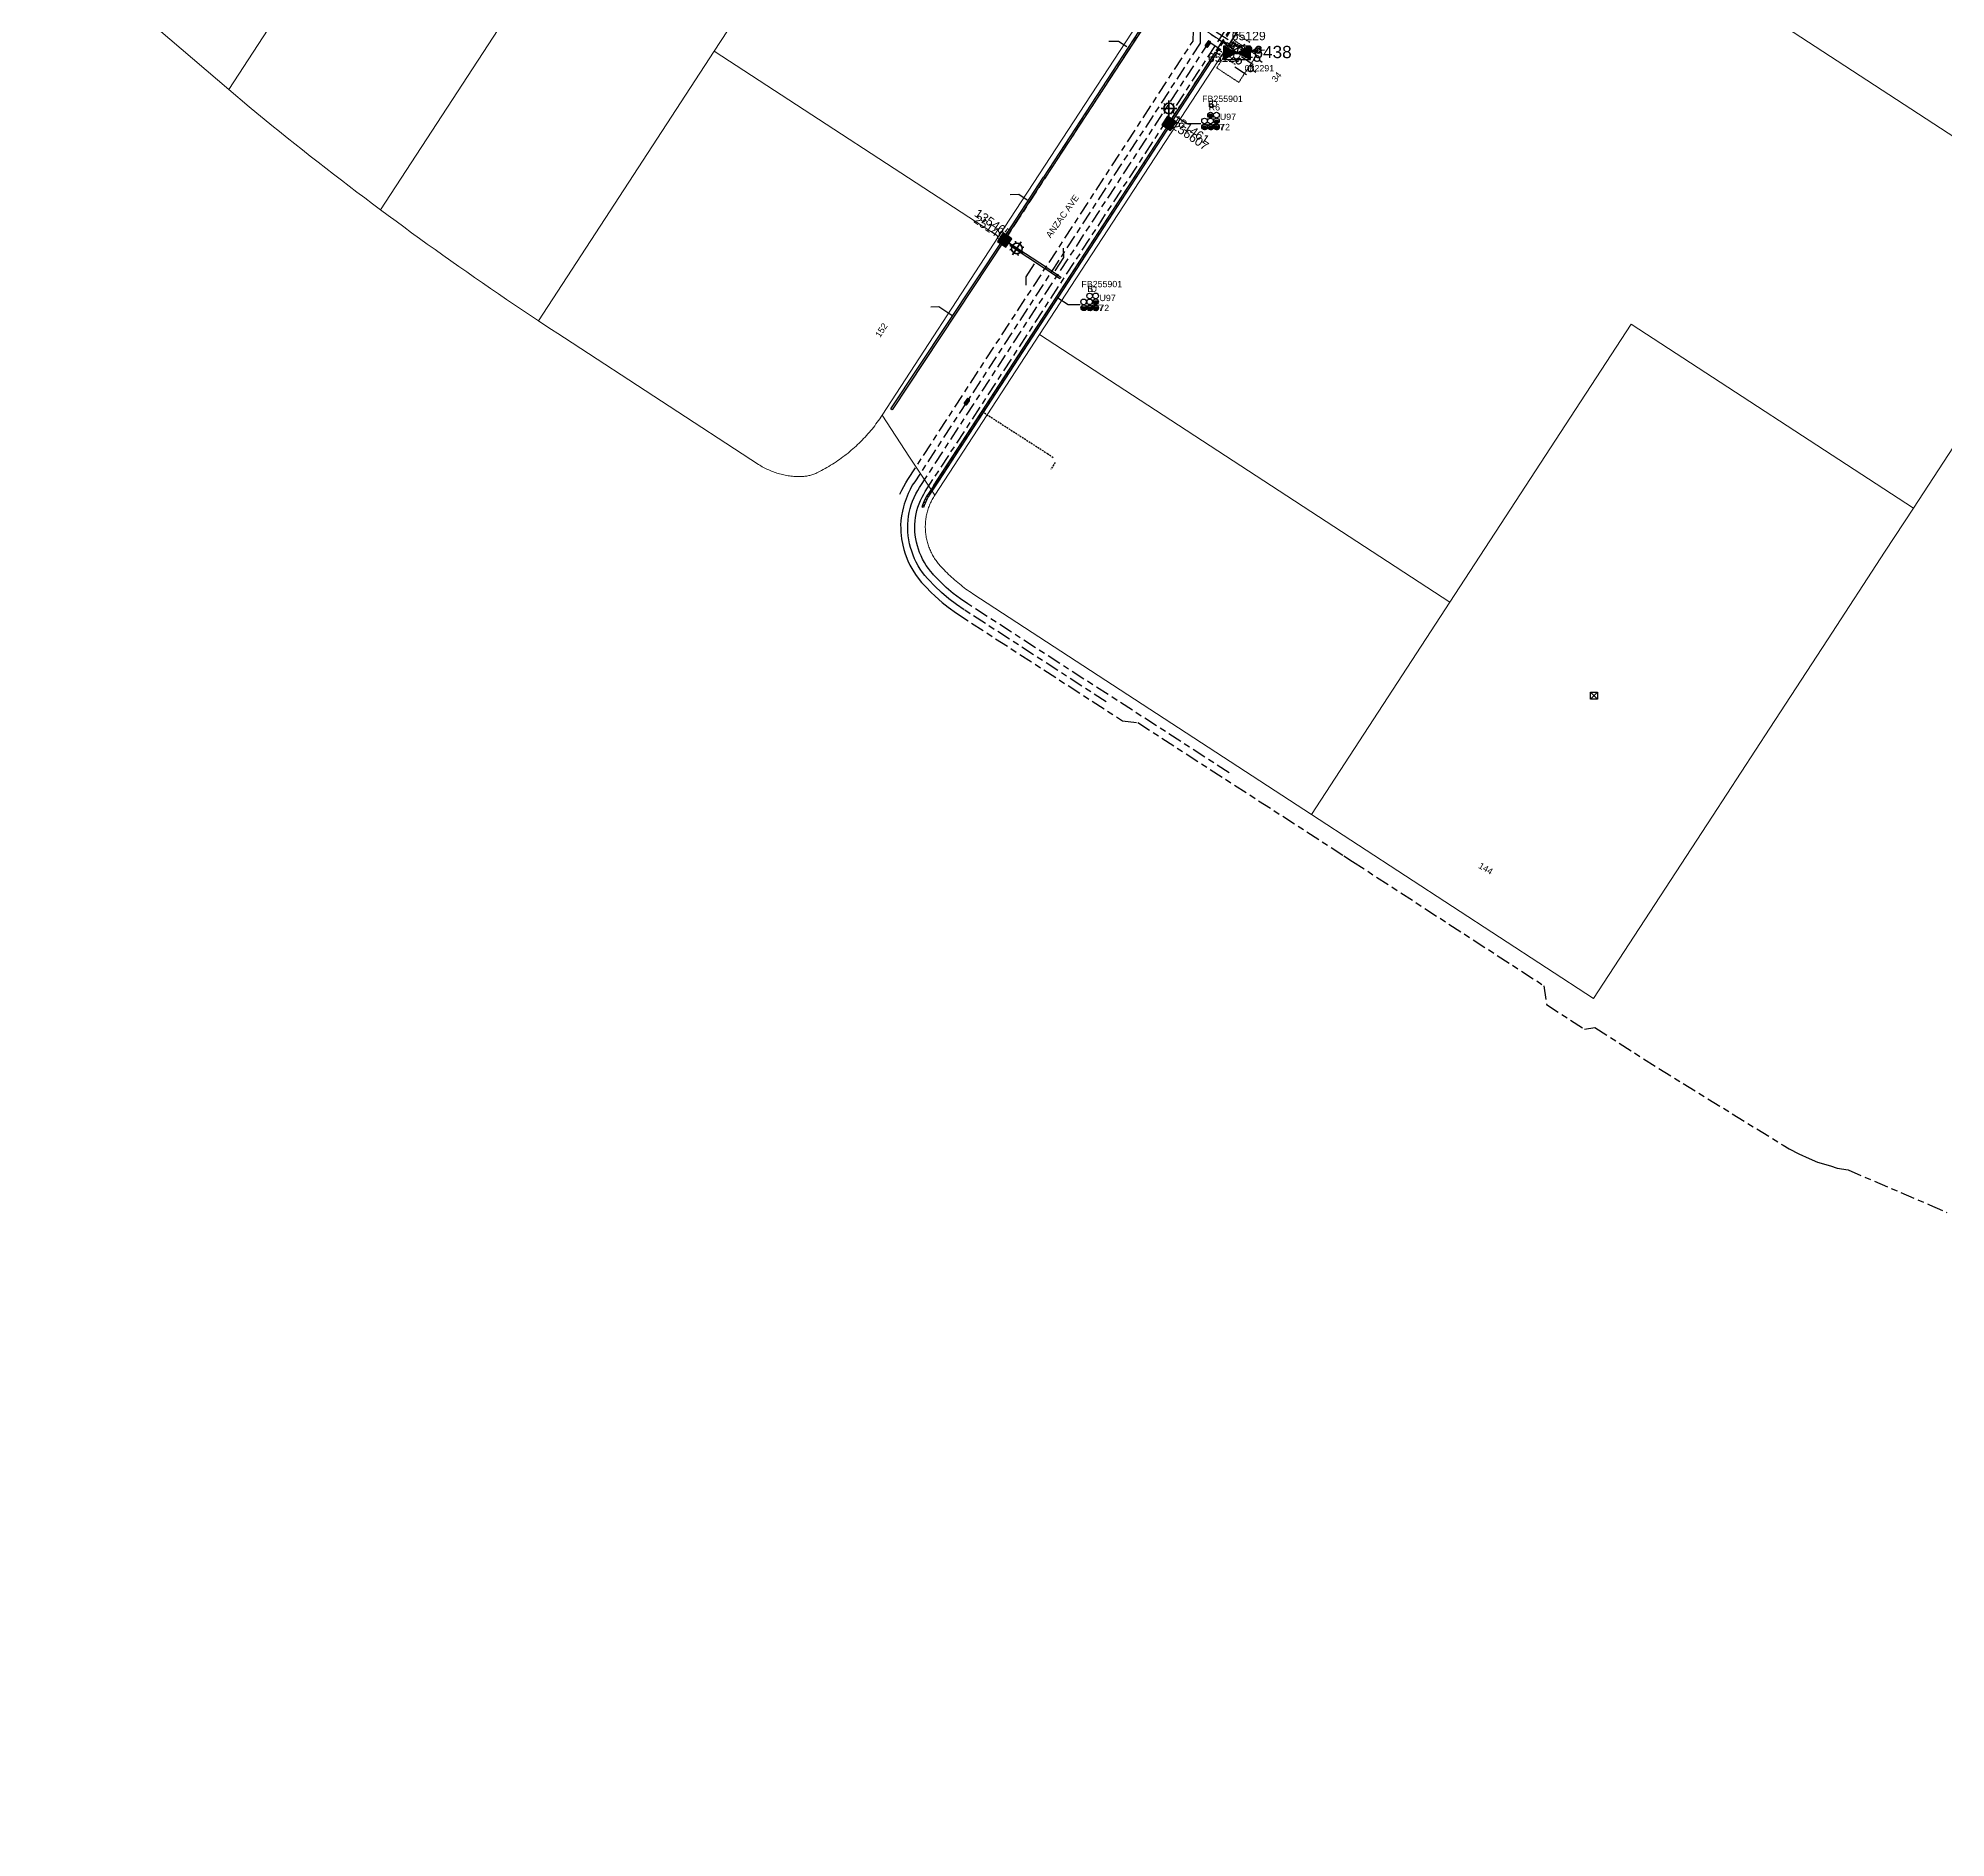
# Model space of a CAD drawing. Header units: metres. Extents: x 0 to 294317, y 0 to 6233398.
# Drawn here: x 292695 to 293239, y 6230867 to 6231379 of the extents above; entities that cross this region are included whole.
import ezdxf
from ezdxf import colors
from ezdxf.entities.mleader import LeaderData, LeaderLine
from ezdxf.enums import TextEntityAlignment as Align
from ezdxf.math import Vec2, Vec3

# ---------------------------------------------------------------- set-up
doc = ezdxf.new("R2010")
doc.units = ezdxf.units.M
for name, pattern in [('Cable Exist UG', [8.2, 4, -1.2, 1.8, -1.2]), ('DASHED', [0.75, 0.5, -0.25]), ('HIDDEN', [0.375, 0.25, -0.125]), ('HIDDEN2', [0.1875, 0.125, -0.0625])]:
    doc.linetypes.add(name, pattern=pattern)
doc.layers.get('0').update_dxf_attribs({"color": 6})
for name, color, linetype in [('_User Miscellaneous1', 7, 'Continuous'), ('_User Miscellaneous2', 7, 'Continuous'), ('Duct_SP_EXT', 7, 'Continuous'), ('Equip_HV_EXT', 7, 'Continuous'), ('Equip_LV_EXT', 7, 'Continuous'), ('Equip_SP_SL_EXT', 7, 'Continuous'), ('Mains_HV_EXT', 7, 'Continuous'), ('Mains_LV_SL_EXT', 7, 'Continuous'), ('Services_SP_EXT', 7, 'Continuous'), ('Sub_SP_EXT', 7, 'Continuous'), ('SupportsOH_SP_TR_HV_LV_SL_NEW', 2, 'Continuous'), ('SupportsUG_SP_LV_SL_EXT', 7, 'Continuous'), ('Trench_SP_EXT', 7, 'Continuous')]:
    doc.layers.add(name, color=color, linetype=linetype)
for name, color, linetype, lineweight in [('Cadastre Buildings_SP_EXT', 9, 'Continuous', 5), ('Cadastre Land Parcels_SP_EXT', 9, 'Continuous', 5), ('Cadastre Other Property_SP_EXT', 9, 'HIDDEN', 5), ('Cadastre Roads_SP_EXT', 9, 'Continuous', 5)]:
    doc.layers.add(name, color=color, linetype=linetype, lineweight=lineweight)
doc.layers.add('UNKNOWN_FEATURES', color=1, linetype='DASHED', plot=False)
doc.styles.add('COLUMN_LABEL', font='arial.ttf')
doc.styles.add('iecARIAL', font='arial.ttf', dxfattribs={"height": 2})
doc.styles.add('POLE_LABEL', font='arial.ttf')
doc.styles.get("Standard").update_dxf_attribs({"font": 'arial.ttf'})
doc.styles.add('SWITCH_LABEL', font='arial.ttf', dxfattribs={"height": 2.5})

# ---------------------------------------------------------------- blocks, each defined once
blk = doc.blocks.new('SUB_PADMOUNT_EXT')
for points in [[(0, 0), (-3.84, 1.92), (-3.84, -1.92)], [(0, 0), (3.84, 1.92), (3.84, -1.92)]]:
    blk.add_hatch(color=256).paths.add_polyline_path(points)
for p, q in [((3.84, 1.92), (-3.84, -1.92)), ((-3.84, 1.92), (3.84, -1.92))]:
    blk.add_line(p, q)
blk.add_lwpolyline([(-3.84, -1.92), (3.84, -1.92), (3.84, 1.92), (-3.84, 1.92)], close=True)
for tag, height, flags, p in [('STREET_CODE', 0.2, 9, (1.5, 0)), ('ASSET_NUM', 3.5, 8, (2, 2)), ('CONSTRUCTED_VOLTAGE', 0.2, 9, (1.5, -0.2)), ('OPERATING_VOLTAGE', 0.2, 9, (1.5, -0.6)), ('ORIENTATION', 0.2, 9, (1.5, -0.8)), ('OWNED_BY', 0.2, 9, (1.5, -1)), ('OPERATED_BY', 0.2, 9, (1.5, -1.2)), ('SECONDARY_VOLTAGE', 0.2, 9, (1.5, -1.6)), ('STATE', 0.2, 9, (1.5, -1.8)), ('SUBSTATION_TYPE', 0.2, 9, (1.5, -2.2)), ('STREETNAME', 0.2, 9, (1.5, -3)), ('SUBURB', 0.2, 9, (1.5, -3.2)), ('Z', 0.2, 1, (1.5, -3.6)), ('NO_PHASES', 0.2, 9, (1.5, -0.4)), ('MAINTAINED_BY', 0.2, 9, (1.5, -1.4)), ('PARENT', 0.2, 9, (1.5, -2)), ('USAGE', 0.2, 9, (1.5, -2.4)), ('LEGEND', 0.2, 9, (1.5, -2.6)), ('LOCATION', 0.2, 9, (1.5, -2.8)), ('NOTES', 0.2, 9, (1.5, -3.4))]:
    blk.add_attdef(tag, text='', height=height, dxfattribs=dict(flags=flags)).set_placement(p, align=Align.MIDDLE_LEFT)
blk = doc.blocks.new('COLUMN_EXT')
blk.add_hatch(color=256).paths.add_polyline_path([(-1.49, 1.48), (-1.49, -1.49), (1.48, -1.49), (1.48, 1.48)])
blk.add_lwpolyline([(-1.49, -1.49), (1.48, -1.49), (1.48, 1.48), (-1.49, 1.48)], close=True)
for tag, height, style, flags, p in [('STRUCTURE_PLANT_NUMBER', 0.2, 'POLE_LABEL', 9, (1.81, 0.03)), ('ASSET_NUM', 2.5, 'COLUMN_LABEL', 8, (2, 2)), ('STREET_CODE', 0.2, 'COLUMN_LABEL', 9, (1.81, -0.2))]:
    blk.add_attdef(tag, text='', height=height, dxfattribs=dict(style=style, flags=flags)).set_placement(p, align=Align.MIDDLE_LEFT)
at = {"flags": 1}
blk.add_attdef('Z', (1.81, -2.35), '', height=0.2, dxfattribs=at)
at = {"flags": 9}
for tag, p in [('COLUMN_TYPE', (1.81, -0.4)), ('OWNED_BY', (1.81, -0.6)), ('STATE', (1.81, -0.8)), ('USAGE', (1.81, -1)), ('STREETNAME', (1.81, -1.6)), ('SUBURB', (1.81, -1.8)), ('LEGEND', (1.81, -1.2)), ('LOCATION', (1.81, -1.4)), ('NOTES', (1.81, -2))]:
    blk.add_attdef(tag, text='', height=0.2, dxfattribs=at).set_placement(p, align=Align.MIDDLE_LEFT)
blk = doc.blocks.new('DUCT_EXT')
blk.add_circle((0, 0.8), 0.8)
at = {"flags": 1}
blk.add_attdef('Z', (0, 0), '', height=0.2, dxfattribs=at)
at = {"flags": 9}
for tag, p in [('DUCT_CODE', (0, 0)), ('XSECT_TYPE', (0, -0.2)), ('STATE', (0, -0.6)), ('FB_REFERENCE', (0, -0.4)), ('NOTES', (0, -0.8))]:
    blk.add_attdef(tag, text='', height=0.2, dxfattribs=at).set_placement(p, align=Align.MIDDLE_LEFT)
blk = doc.blocks.new('SL_LANTERN_EXT')
at = {"lineweight": 40}
for p, q in [((-1.46, 5.68), (-1.06, 5.28)), ((0, 1.97), (0, 6.47)), ((1.46, 5.68), (1.06, 5.28)), ((-2.25, 4.22), (2.25, 4.22)), ((-1.46, 2.76), (-1.06, 3.16)), ((0, 0), (0, 2.72)), ((1.46, 2.76), (1.06, 3.16))]:
    blk.add_line(p, q, dxfattribs=at)
blk.add_circle((0, 4.22), 1.5, dxfattribs=at)
at = {"style": 'iecARIAL', "flags": 8}
blk.add_attdef('ASSET_NUM', (1.5, 1.5), '', height=2.5, dxfattribs=at)
for tag, p, height, flags in [('OPERATING_VOLTAGE', (0.98, -1.65), 0.2, 9), ('ORIENTATION', (0.98, -1.85), 0.2, 9), ('OWNED_BY', (0.98, -2.05), 0.2, 9), ('STATE', (0.98, -2.25), 0.2, 9), ('CONSTRUCTED_VOLTAGE', (0.98, -0.65), 0.2, 9), ('CONTROL_TYPE', (0.98, -0.85), 0.2, 9), ('LANTERN_PURPOSE', (0.98, -1.05), 0.2, 9), ('LANTERN_TYPE', (0.98, -1.25), 0.2, 9), ('NO_PHASES', (0.98, -1.45), 0.2, 9), ('USAGE', (0.98, -2.45), 0.2, 9), ('CEXIST', (0.98, -2.65), 0.2, 9), ('CNEW', (0.98, -2.85), 0.2, 9), ('CNUMBER', (0.98, -3.05), 0.2, 9), ('CREMOVE', (0.98, -3.25), 0.2, 9), ('CREPLACE', (0.98, -3.45), 0.2, 9), ('LKINGHEIGHT', (0.98, -3.65), 0.2, 9), ('LBRACKET', (0.98, -3.85), 0.2, 9), ('LBRACKETVOCAB', (0.98, -4.05), 0.2, 9), ('LCATEGORY', (0.98, -4.25), 0.2, 9), ('LCHARGE1', (0.98, -4.45), 0.2, 9), ('LCHARGE1PERCENT', (0.98, -4.65), 0.2, 9), ('LCHARGE2', (0.98, -4.85), 0.2, 9), ('LCHARGE2PERCENT', (0.98, -5.05), 0.2, 9), ('LCHARGE3', (0.98, -5.25), 0.2, 9), ('LCHARGE3PERCENT', (0.98, -5.45), 0.2, 9), ('LNUMBER', (2.18, -3.25), 2.5, 8), ('STREETNAME', (0.98, -9.25), 0.2, 9), ('SUBURB', (0.98, -9.45), 0.2, 1), ('LEXIST', (0.98, -5.65), 0.2, 9), ('LLAMP', (0.98, -5.85), 0.2, 9), ('LLAMPVOCAB', (0.98, -6.05), 0.2, 9), ('LMAST', (0.98, -6.25), 0.2, 9), ('LMASTVOCAB', (0.98, -6.45), 0.2, 9), ('LNEW', (0.98, -6.65), 0.2, 9), ('LANTNUMBER', (0.98, -6.85), 0.2, 9), ('LOUTREACH', (0.98, -7.25), 0.2, 9), ('LOUTREACHVOCAB', (0.98, -7.45), 0.2, 9), ('LRATECODE', (0.98, -7.65), 0.2, 9), ('LREMOVE', (0.98, -7.85), 0.2, 9), ('LREPLACE', (0.98, -8.05), 0.2, 9), ('LTYPE', (0.98, -8.25), 0.2, 9), ('LTYPEVOCAB', (0.98, -8.45), 0.2, 9), ('LEGEND', (0.98, -8.65), 0.2, 9), ('LOCATION', (0.98, -8.85), 0.2, 9), ('NOTES', (0.98, -9.05), 0.2, 9)]:
    blk.add_attdef(tag, p, '', height=height, dxfattribs=dict(flags=flags))
blk = doc.blocks.new('CCP_EXT')
blk.add_wipeout([(0, 0.57), (0.57, 0), (0, -0.57), (-0.57, 0)])
blk.add_lwpolyline([(-0.57, 0), (0, 0.57), (0.57, 0), (0, -0.57), (-0.57, 0)])
at = {"flags": 1}
blk.add_attdef('Z', (0, 0), '', height=0.2, dxfattribs=at)
at = {"flags": 9}
for tag, p in [('CCP_TYPE', (0, 0)), ('CONSTRUCTED_VOLTAGE', (0, -0.2)), ('OPERATING_VOLTAGE', (0, -0.6)), ('ORIENTATION', (0, -0.8)), ('OWNED_BY', (0, -1)), ('STATE', (0, -1.8)), ('NO_PHASES', (0, -0.4)), ('USAGE', (0, -1.2)), ('LEGEND', (0, -1.4)), ('LIFE_SUPPORT', (0, -1.6)), ('NOTES', (0, -2))]:
    blk.add_attdef(tag, text='', height=0.2, dxfattribs=at).set_placement(p, align=Align.MIDDLE_LEFT)
blk = doc.blocks.new('HV_STJ_EXT')
h = blk.add_hatch(color=256)
edge = h.paths.add_edge_path()
edge.add_ellipse((-0.59, 0.13), major_axis=(0.226, 0.226), ratio=1, start_angle=45, end_angle=135)
edge.add_line((-0.91, 0.13), (-0.91, -0.13))
edge.add_ellipse((-0.59, -0.13), major_axis=(0.226, 0.226), ratio=1, start_angle=135, end_angle=225)
edge.add_line((-0.59, -0.45), (0.59, -0.45))
edge.add_ellipse((0.59, -0.13), major_axis=(-0.226, 0.226), ratio=1, start_angle=135, end_angle=225)
edge.add_line((0.91, -0.13), (0.91, 0.13))
edge.add_ellipse((0.59, 0.13), major_axis=(-0.226, 0.226), ratio=1, start_angle=225, end_angle=315)
edge.add_line((0.59, 0.45), (-0.59, 0.45))
blk.add_lwpolyline([(-0.91, 0.13), (-0.91, -0.13, 0.414214), (-0.59, -0.45), (0.59, -0.45, 0.414214), (0.91, -0.13), (0.91, 0.13, 0.414214), (0.59, 0.45), (-0.59, 0.45, 0.414214)], format="xyb", close=True)
for tag, flags, p in [('ORIENTATION', 9, (1.5, 0)), ('Z', 1, (1.5, -0.8)), ('USAGE', 9, (1.5, -0.2)), ('LEGEND', 9, (1.5, -0.4)), ('NOTES', 9, (1.5, -0.6))]:
    blk.add_attdef(tag, text='', height=0.2, dxfattribs=dict(flags=flags)).set_placement(p, align=Align.MIDDLE_LEFT)
blk = doc.blocks.new('LV_UG_DFUSE_CLOSED_EXT')
for points in [[(1, 0), (0, 0)], [(5.04, 0.73), (2.16, -0.72)], [(5.05, -0.71), (2.16, 0.72)], [(6.2, 0.01), (7.2, 0.01)]]:
    blk.add_lwpolyline(points)
for centre in [(1.8, 0), (5.4, 0.01)]:
    blk.add_circle(centre, 0.8)
at = {"flags": 9}
for tag, p in [('ACTUAL_STATUS', (0, 0)), ('CONSTRUCTED_VOLTAGE', (0, -0.2)), ('OPERATING_VOLTAGE', (0, -0.6)), ('ORIENTATION', (0, -0.8)), ('STATE', (0, -1)), ('SWITCH_TYPE', (0, -1.2)), ('NO_PHASES', (0, -0.4)), ('USAGE', (0, -1.4)), ('NOTES', (0, -1.6))]:
    blk.add_attdef(tag, text='', height=0.2, dxfattribs=at).set_placement(p, align=Align.MIDDLE_LEFT)
at = {"flags": 1}
blk.add_attdef('Z', (0, 0), '', height=0.2, dxfattribs=at)
blk = doc.blocks.new('SWG_HOLEC_SU_EXT')
blk.add_line((1.8, -2), (5.8, -2))
for points in [[(1, 0), (0, 0)], [(6.6, 0), (7.6, 0)]]:
    blk.add_lwpolyline(points)
for points in [[(1.8, -0.8, 1), (1.8, 0.8, 1)], [(5.8, -0.8, 1), (5.8, 0.8, 1)]]:
    blk.add_lwpolyline(points, format="xyb", close=True)
at = {"style": 'SWITCH_LABEL', "flags": 8}
blk.add_attdef('ASSET_NUM', text='', height=2.5, rotation=179.9544, dxfattribs=at).set_placement((-2.4, 0), align=Align.MIDDLE_LEFT)
at = {"flags": 1}
blk.add_attdef('Z', (0, 0), '', height=0.2, dxfattribs=at)
at = {"flags": 9}
for tag, p in [('ACTUAL_STATUS', (0, -0.4)), ('CONSTRUCTED_VOLTAGE', (0, -0.6)), ('OPERATING_VOLTAGE', (0, -1)), ('ORIENTATION', (0, -1.2)), ('OWNED_BY', (0, -1.4)), ('STATE', (0, -1.8)), ('SWITCH_TYPE', (0, -2)), ('STREETNAME', (0, -2.6)), ('SUBURB', (0, -2.8)), ('NO_PHASES', (0, -0.8)), ('PARENT', (0, -1.6)), ('USAGE', (0, -2.2)), ('LOCATION', (0, -2.4)), ('NOTES', (0, -3))]:
    blk.add_attdef(tag, text='', height=0.2, dxfattribs=at).set_placement(p, align=Align.MIDDLE_LEFT)
at = {"style": 'SWITCH_LABEL', "flags": 9}
blk.add_attdef('STREET_CODE', text='', height=0.2, dxfattribs=at).set_placement((0, -0.2), align=Align.MIDDLE_LEFT)
blk = doc.blocks.new('CABLE_LARGE_EXT')
h = blk.add_hatch(color=256)
edge = h.paths.add_edge_path()
edge.add_arc((0, 0.55), 0.55, 0, 360)
blk.add_circle((0, 0.55), 0.55)
at = {"flags": 1}
blk.add_attdef('Z', (0, 0), '', height=0.2, dxfattribs=at)
at = {"flags": 9}
for tag, p in [('COND_CODE', (0, 0)), ('STATE', (0, -0.4)), ('XSECT_SIZE', (0, -0.6)), ('FB_REFERENCE', (0, -0.2)), ('NOTES', (0, -0.8))]:
    blk.add_attdef(tag, text='', height=0.2, dxfattribs=at).set_placement(p, align=Align.MIDDLE_LEFT)
blk = doc.blocks.new('TOWER_NEW')
for points in [[(1, -1), (-1, -1), (-1, 1), (1, 1), (1, -1), (-1, 1)], [(1, 1), (-1, -1)]]:
    blk.add_lwpolyline(points)
for tag, height, flags, p in [('STREET_CODE', 0.2, 9, (1.5, 0)), ('ASSET_NUM', 2.5, 8, (2, 2)), ('OWNED_BY', 0.2, 9, (1.5, -0.2)), ('OPERATED_BY', 0.2, 9, (1.5, -0.4)), ('STRUCTURE_NUMBER', 0.2, 9, (1.5, -0.8)), ('SPECIAL_USE', 0.2, 9, (1.5, -1)), ('STATE', 0.2, 9, (1.5, -1.2)), ('SUBURB', 0.2, 9, (1.5, -1.8)), ('STREETNAME', 0.2, 9, (1.5, -2)), ('Z', 0.2, 1, (1.5, -2.6)), ('MAINTAINED_BY', 0.2, 9, (1.5, -0.6)), ('USAGE', 0.2, 9, (1.5, -1.4)), ('LEGEND', 0.2, 9, (1.5, -1.6)), ('LOCATION', 0.2, 9, (1.5, -2.2)), ('NOTES', 0.2, 9, (1.5, -2.4))]:
    blk.add_attdef(tag, text='', height=height, dxfattribs=dict(flags=flags)).set_placement(p, align=Align.MIDDLE_LEFT)

msp = doc.modelspace()

# ---------------------------------------------------------------- linework, layer by layer
at = {"layer": 'Cadastre Buildings_SP_EXT', "linetype": 'Continuous'}
for points in [[(292855.69, 6231426.83), (292840.32, 6231436.85), (292809.61, 6231456.87), (292749.68, 6231364.87), (292755.5, 6231359.88), (292757.66, 6231358.11), (292759.83, 6231356.34), (292762, 6231354.57), (292764.18, 6231352.82), (292766.36, 6231351.07), (292768.55, 6231349.32), (292770.74, 6231347.59), (292772.94, 6231345.86), (292775.14, 6231344.13), (292777.35, 6231342.41), (292779.56, 6231340.7), (292781.78, 6231338.99), (292784, 6231337.29), (292786.23, 6231335.6), (292788.46, 6231333.91), (292790.69, 6231332.23), (292792.94, 6231330.55), (292855.69, 6231426.83)], [(293013.51, 6231391.16), (293011.03, 6231402.92), (292937.18, 6231451.09), (292901.77, 6231396.79), (292888.02, 6231375.7), (292969, 6231322.9), (293013.51, 6231391.16)], [(293097.57, 6231218.76), (292980.66, 6231294.99), (292950.81, 6231249.21), (292950.61, 6231248.91), (292950.43, 6231248.6), (292950.25, 6231248.29), (292950.08, 6231247.97), (292949.91, 6231247.66), (292949.75, 6231247.33), (292949.6, 6231247.01), (292949.46, 6231246.68), (292949.32, 6231246.35), (292949.19, 6231246.02), (292949.07, 6231245.68), (292948.95, 6231245.34), (292948.84, 6231245), (292948.74, 6231244.65), (292948.65, 6231244.31), (292948.56, 6231243.96), (292948.48, 6231243.61), (292948.41, 6231243.26), (292948.35, 6231242.9), (292948.3, 6231242.55), (292948.25, 6231242.19), (292948.21, 6231241.84), (292948.18, 6231241.48), (292948.15, 6231241.12), (292948.14, 6231240.76), (292948.13, 6231240.4), (292948.13, 6231240.05), (292948.14, 6231239.69), (292948.15, 6231239.33), (292948.17, 6231238.97), (292948.2, 6231238.61), (292948.24, 6231238.26), (292948.29, 6231237.9), (292948.34, 6231237.55), (292948.4, 6231237.19), (292948.47, 6231236.84), (292948.55, 6231236.49), (292948.63, 6231236.14), (292948.72, 6231235.8), (292948.82, 6231235.45), (292948.93, 6231235.11), (292949.05, 6231234.77), (292949.17, 6231234.43), (292949.3, 6231234.1), (292949.43, 6231233.76), (292949.58, 6231233.43), (292949.73, 6231233.11), (292949.88, 6231232.79), (292950.05, 6231232.47), (292950.22, 6231232.15), (292950.4, 6231231.84), (292950.58, 6231231.53), (292950.77, 6231231.23), (292950.97, 6231230.93), (292951.18, 6231230.64), (292951.39, 6231230.35), (292951.6, 6231230.06), (292951.83, 6231229.78), (292952.06, 6231229.51), (292952.29, 6231229.23), (292952.69, 6231228.8), (292953.09, 6231228.36), (292953.49, 6231227.93), (292953.9, 6231227.51), (292954.32, 6231227.09), (292954.74, 6231226.68), (292955.17, 6231226.27), (292955.6, 6231225.87), (292956.04, 6231225.47), (292956.48, 6231225.08), (292956.93, 6231224.69), (292957.38, 6231224.31), (292957.84, 6231223.94), (292958.3, 6231223.57), (292958.77, 6231223.21), (292959.24, 6231222.85), (292959.71, 6231222.5), (292960.19, 6231222.16), (292960.68, 6231221.82), (292961.16, 6231221.49), (292961.66, 6231221.16), (293058.12, 6231158.26), (293097.57, 6231218.76)]]:
    msp.add_lwpolyline(points, close=True, dxfattribs=at)
msp.add_lwpolyline([(292855.69, 6231426.83), (292792.94, 6231330.55), (292795.14, 6231328.91), (292797.36, 6231327.28), (292799.58, 6231325.65), (292801.8, 6231324.02), (292804.02, 6231322.41), (292806.26, 6231320.8), (292808.49, 6231319.19), (292810.73, 6231317.59), (292812.98, 6231316), (292815.23, 6231314.42), (292817.48, 6231312.84), (292819.74, 6231311.26), (292822, 6231309.7), (292824.27, 6231308.14), (292826.54, 6231306.58), (292828.81, 6231305.03), (292831.09, 6231303.49), (292833.38, 6231301.96), (292835.66, 6231300.43), (292837.96, 6231298.9), (292888.02, 6231375.7), (292888.02, 6231375.7), (292901.77, 6231396.79)], dxfattribs=at)
at = {"layer": 'Cadastre Land Parcels_SP_EXT', "linetype": 'Continuous'}
for points in [[(292809.61, 6231456.87), (292769.36, 6231483.07), (292712.89, 6231396.33), (292749.68, 6231364.87), (292809.61, 6231456.87)], [(293281.46, 6231325.07), (293084.16, 6231453.72), (293054.93, 6231408.89), (293034.37, 6231377.36), (292980.66, 6231294.99), (293097.57, 6231218.76), (293149.21, 6231297.95), (293229.59, 6231245.52), (293242.44, 6231265.23), (293281.46, 6231325.07)], [(292912.92, 6231254.53), (292913.22, 6231254.55), (292913.51, 6231254.58), (292913.8, 6231254.61), (292914.09, 6231254.65), (292914.38, 6231254.7), (292914.67, 6231254.75), (292914.96, 6231254.82), (292915.24, 6231254.89), (292915.53, 6231254.96), (292915.81, 6231255.05), (292916.09, 6231255.14), (292916.36, 6231255.24), (292916.64, 6231255.35), (292916.91, 6231255.46), (292917.18, 6231255.58), (292917.44, 6231255.7), (292917.98, 6231255.98), (292918.52, 6231256.26), (292919.06, 6231256.54), (292919.59, 6231256.83), (292920.12, 6231257.13), (292920.64, 6231257.44), (292921.16, 6231257.75), (292921.67, 6231258.07), (292922.18, 6231258.4), (292922.69, 6231258.73), (292923.19, 6231259.07), (292923.69, 6231259.42), (292924.18, 6231259.77), (292924.67, 6231260.13), (292925.16, 6231260.5), (292925.63, 6231260.87), (292926.11, 6231261.25), (292926.58, 6231261.63), (292927.04, 6231262.02), (292927.5, 6231262.42), (292927.95, 6231262.82), (292928.4, 6231263.23), (292928.85, 6231263.65), (292929.28, 6231264.07), (292929.72, 6231264.49), (292930.14, 6231264.92), (292930.56, 6231265.36), (292930.98, 6231265.8), (292931.39, 6231266.25), (292931.79, 6231266.7), (292932.19, 6231267.16), (292932.58, 6231267.62), (292932.96, 6231268.09), (292933.34, 6231268.56), (292933.72, 6231269.04), (292934.08, 6231269.53), (292934.44, 6231270.01), (292934.8, 6231270.5), (292935.15, 6231271), (292935.49, 6231271.5), (292935.82, 6231272.01), (292969, 6231322.9), (292888.02, 6231375.7), (292837.96, 6231298.9), (292839.79, 6231297.69), (292841.63, 6231296.48), (292843.47, 6231295.28), (292845.31, 6231294.08), (292900.62, 6231258.01), (292900.97, 6231257.79), (292901.32, 6231257.57), (292901.68, 6231257.36), (292902.04, 6231257.16), (292902.4, 6231256.96), (292902.77, 6231256.78), (292903.14, 6231256.6), (292903.52, 6231256.42), (292903.9, 6231256.26), (292904.28, 6231256.1), (292904.66, 6231255.94), (292905.05, 6231255.8), (292905.44, 6231255.66), (292905.83, 6231255.53), (292906.23, 6231255.41), (292906.62, 6231255.3), (292907.02, 6231255.19), (292907.42, 6231255.09), (292907.83, 6231255), (292908.23, 6231254.92), (292908.64, 6231254.84), (292909.05, 6231254.78), (292909.45, 6231254.72), (292909.86, 6231254.66), (292910.28, 6231254.62), (292910.69, 6231254.58), (292911.1, 6231254.55), (292911.51, 6231254.53), (292911.92, 6231254.52), (292912.34, 6231254.52), (292912.63, 6231254.52), (292912.92, 6231254.53)], [(293155.97, 6231132.64), (293172.36, 6231157.77), (293188.74, 6231182.89), (293205.13, 6231208.02), (293221.58, 6231233.25), (293229.59, 6231245.52), (293149.21, 6231297.95), (293097.57, 6231218.76), (293058.12, 6231158.26), (293138.49, 6231105.84), (293155.97, 6231132.64)]]:
    msp.add_lwpolyline(points, close=True, dxfattribs=at)
msp.add_lwpolyline([(293084.16, 6231453.72), (293281.46, 6231325.07)], dxfattribs=at)
at = {"layer": 'Cadastre Roads_SP_EXT', "linetype": 'Continuous'}
msp.add_lwpolyline([(292980.66, 6231294.99), (293034.37, 6231377.36), (293022.63, 6231385.13), (293013.51, 6231391.16), (292969, 6231322.9), (292935.82, 6231272.01), (292943.67, 6231260.07), (292950.81, 6231249.21), (292980.66, 6231294.99)], close=True, dxfattribs=at)
at = {"layer": 'Duct_SP_EXT'}
for p, q in [((293015.06, 6231390.87), (292981.82, 6231339.86)), ((293015.58, 6231390.77), (292982.22, 6231339.6)), ((293017.61, 6231355.25), (293030.79, 6231375.44)), ((293018.01, 6231354.99), (293031.2, 6231375.17)), ((293030.79, 6231375.44), (293030.99, 6231375.31)), ((293031.2, 6231375.17), (293030.99, 6231375.31)), ((293033.87, 6231377.69), (293034, 6231377.89)), ((293035.87, 6231376.4), (293033.87, 6231377.69)), ((293034.13, 6231378.09), (293034, 6231377.89)), ((293036.13, 6231376.81), (293034.13, 6231378.09)), ((293035.87, 6231376.4), (293036, 6231376.61)), ((293036.13, 6231376.81), (293036, 6231376.61)), ((293017.58, 6231355.15), (292950.39, 6231251.86)), ((293017.98, 6231354.89), (292950.79, 6231251.59)), ((293017.58, 6231355.15), (292951.25, 6231253.18)), ((293017.98, 6231354.89), (292951.65, 6231252.92)), ((293017.58, 6231355.15), (293017.78, 6231355.02)), ((293017.58, 6231355.15), (293017.78, 6231355.02)), ((293017.61, 6231355.25), (293017.81, 6231355.12)), ((293017.98, 6231354.89), (293017.78, 6231355.02)), ((293017.98, 6231354.89), (293017.78, 6231355.02)), ((293018.01, 6231354.99), (293017.81, 6231355.12)), ((292970.29, 6231322.2), (292981.82, 6231339.86)), ((292970.7, 6231321.94), (292982.22, 6231339.6)), ((292981.82, 6231339.86), (292982.02, 6231339.73)), ((292981.82, 6231339.86), (292982.02, 6231339.73)), ((292982.22, 6231339.6), (292982.02, 6231339.73)), ((292982.22, 6231339.6), (292982.02, 6231339.73)), ((292970.29, 6231322.2), (292938.25, 6231273.83)), ((292970.69, 6231321.94), (292938.65, 6231273.57)), ((292970.29, 6231322.2), (292970.49, 6231322.07)), ((292970.29, 6231322.2), (292970.49, 6231322.07)), ((292970.7, 6231321.94), (292970.49, 6231322.07)), ((292970.69, 6231321.94), (292970.49, 6231322.07)), ((292972.28, 6231320.36), (292972.42, 6231320.56)), ((292972.28, 6231320.36), (292982.37, 6231313.77)), ((292972.55, 6231320.76), (292972.42, 6231320.56)), ((292972.55, 6231320.76), (292982.63, 6231314.18)), ((292982.63, 6231314.18), (292982.5, 6231313.97)), ((292982.37, 6231313.77), (292982.5, 6231313.97)), ((292982.5, 6231313.69), (292982.63, 6231313.88)), ((292982.5, 6231313.69), (292986.48, 6231310.99)), ((292982.76, 6231314.08), (292982.63, 6231313.88)), ((292982.76, 6231314.08), (292986.75, 6231311.39)), ((292986.48, 6231310.99), (292986.62, 6231311.19)), ((292986.75, 6231311.39), (292986.62, 6231311.19)), ((292938.25, 6231273.83), (292938.45, 6231273.7)), ((292938.65, 6231273.57), (292938.45, 6231273.7)), ((292948.57, 6231249.02), (292948.11, 6231248.18)), ((292949.01, 6231249.74), (292948.57, 6231249.02)), ((292948.57, 6231249.02), (292948.77, 6231248.9)), ((292949.41, 6231249.48), (292948.98, 6231248.78)), ((292950.32, 6231251.75), (292949.01, 6231249.74)), ((292949.01, 6231249.74), (292949.21, 6231249.61)), ((292949.41, 6231249.48), (292949.21, 6231249.61)), ((292950.72, 6231251.49), (292949.41, 6231249.48)), ((292951.25, 6231253.18), (292950.32, 6231251.75)), ((292950.32, 6231251.75), (292950.32, 6231251.75)), ((292950.32, 6231251.75), (292950.52, 6231251.62)), ((292950.32, 6231251.75), (292950.52, 6231251.62)), ((292950.39, 6231251.86), (292950.59, 6231251.72)), ((292950.72, 6231251.49), (292950.52, 6231251.62)), ((292950.72, 6231251.49), (292950.52, 6231251.62)), ((292950.79, 6231251.59), (292950.59, 6231251.72)), ((292951.65, 6231252.92), (292950.72, 6231251.49)), ((292950.72, 6231251.49), (292950.72, 6231251.49)), ((292951.25, 6231253.18), (292951.45, 6231253.05)), ((292951.65, 6231252.92), (292951.45, 6231253.05)), ((292947.34, 6231246.42), (292947.16, 6231245.92)), ((292947.16, 6231245.92), (292947.39, 6231245.84)), ((292947.7, 6231247.32), (292947.34, 6231246.42)), ((292947.34, 6231246.42), (292947.56, 6231246.33)), ((292947.62, 6231245.76), (292947.39, 6231245.84)), ((292947.79, 6231246.25), (292947.56, 6231246.33)), ((292947.79, 6231246.25), (292947.62, 6231245.76)), ((292948.11, 6231248.18), (292947.7, 6231247.32)), ((292947.7, 6231247.32), (292947.92, 6231247.22)), ((292948.14, 6231247.12), (292947.79, 6231246.25)), ((292948.14, 6231247.12), (292947.92, 6231247.22)), ((292948.11, 6231248.18), (292948.33, 6231248.07)), ((292948.54, 6231247.96), (292948.14, 6231247.12)), ((292948.54, 6231247.96), (292948.33, 6231248.07)), ((292948.98, 6231248.78), (292948.54, 6231247.96)), ((292948.98, 6231248.78), (292948.77, 6231248.9))]:
    msp.add_line(p, q, dxfattribs=at)
for points in [[(293042.83, 6231383.85), (293038.72, 6231383.85), (293034.82, 6231377.79)], [(293026.6, 6231355.07), (293022.64, 6231355.07), (293019.68, 6231357)], [(292992.27, 6231303.47), (292988.81, 6231303.45), (292985.89, 6231305.33)]]:
    msp.add_lwpolyline(points, dxfattribs=at)
at = {"layer": 'Duct_SP_EXT', "linetype": 'Continuous'}
for points in [[(293000.43, 6231378.58), (293003.18, 6231378.63), (293005.58, 6231377.07)], [(292972.34, 6231334.93), (292974.73, 6231334.96), (292977.14, 6231333.36)], [(292976.88, 6231309.08), (292976.83, 6231311.41), (292979.25, 6231315.14)], [(292987.41, 6231319.57), (292987.46, 6231316.91), (292985.01, 6231313.16)], [(292949.69, 6231302.9), (292951.99, 6231302.95), (292955.66, 6231300.56)]]:
    msp.add_lwpolyline(points, dxfattribs=at)
at = {"layer": 'Mains_HV_EXT', "linetype": 'Cable Exist UG'}
for points in [[(292940.87, 6231249.57), (292941.45, 6231250.62), (292942, 6231251.73), (292942.59, 6231252.8), (292943.14, 6231253.68), (293024.41, 6231378.63), (293024.48, 6231381.67), (293024.48, 6231381.67), (293025.65, 6231383.97)], [(293036.9, 6231375.26), (293035.28, 6231376.58), (293028.52, 6231381.2), (293030.52, 6231384.4)], [(293031.01, 6231381.3), (293037.31, 6231377.18), (293036.86, 6231375.16)], [(292999.63, 6231190.33), (292959.17, 6231216.58), (292956.97, 6231218.08), (292954.83, 6231219.72), (292952.77, 6231221.47), (292950.81, 6231223.33), (292948.99, 6231225.23), (292948.74, 6231225.5), (292948.04, 6231226.32), (292947.35, 6231227.22), (292946.71, 6231228.15), (292946.11, 6231229.12), (292945.57, 6231230.11), (292945.07, 6231231.13), (292944.63, 6231232.17), (292944.25, 6231233.24), (292943.92, 6231234.31), (292943.64, 6231235.4), (292943.43, 6231236.52), (292943.27, 6231237.63), (292943.17, 6231238.75), (292943.13, 6231239.87), (292943.15, 6231241), (292943.23, 6231242.11), (292943.37, 6231243.21), (292943.57, 6231244.32), (292943.82, 6231245.41), (292944.14, 6231246.48), (292944.51, 6231247.54), (292944.94, 6231248.57), (292945.42, 6231249.58), (292945.96, 6231250.56), (292946.46, 6231251.38), (293028.08, 6231376.93), (293028.64, 6231377.77)], [(293028.63, 6231377.79), (293029.03, 6231378.41), (293034.66, 6231374.66), (293036.9, 6231375.26)], [(292959.98, 6231275.87), (292945.16, 6231253.06), (292944.43, 6231252.06), (292943.79, 6231250.9), (292943.24, 6231249.75), (292942.1, 6231246.65), (292942.1, 6231246.65), (292941.89, 6231245.96), (292941.59, 6231244.66), (292941.35, 6231243.35), (292941.19, 6231242.05), (292941.1, 6231240.73), (292941.13, 6231239.89), (292941.17, 6231238.66), (292941.37, 6231236.79), (292941.69, 6231235), (292941.99, 6231233.8), (292942.38, 6231232.51), (292943.15, 6231230.51), (292943.15, 6231230.51), (292943.76, 6231229.25), (292944.54, 6231227.87), (292945.3, 6231226.63), (292946.41, 6231225.17), (292947.09, 6231224.37), (292948.34, 6231223.03), (292949.73, 6231221.61), (292950.96, 6231220.45), (292952.97, 6231218.69), (292954.67, 6231217.34), (292957.04, 6231215.62), (292961.27, 6231212.81), (293004.3, 6231184.92), (293008.66, 6231184.47), (293067.37, 6231146.48), (293069.79, 6231144.91), (293124.35, 6231109.48), (293125.07, 6231104.1), (293135.92, 6231097.12), (293138.9, 6231097.53), (293157.08, 6231085.89), (293192.5, 6231064.04), (293194.26, 6231063.01), (293196.99, 6231061.55), (293199.87, 6231060.21), (293202.31, 6231059.24), (293206.03, 6231058.13), (293206.03, 6231058.13), (293207.91, 6231057.53), (293210.99, 6231056.99), (293234.2, 6231047.03), (293239.17, 6231044.88)]]:
    msp.add_lwpolyline(points, dxfattribs=at)
at = {"layer": 'Mains_LV_SL_EXT', "linetype": 'Cable Exist UG'}
msp.add_lwpolyline([(293005.85, 6231408.7), (293012.81, 6231404.16), (293015.62, 6231390.84), (292970.71, 6231321.91)], dxfattribs=at)
at = {"layer": 'Trench_SP_EXT', "linetype": 'Cable Exist UG'}
for points in [[(293036.06, 6231383.15), (293030.99, 6231375.31)], [(293034, 6231377.89), (293033.07, 6231378.52)], [(293035.74, 6231375.91), (293039.21, 6231377.71)]]:
    msp.add_lwpolyline(points, dxfattribs=at)
at = {"layer": 'UNKNOWN_FEATURES'}
for points in [[(293036.53, 6231371.9), (293031.27, 6231375.13)], [(293037.1, 6231372.73), (293031.54, 6231376.16)], [(293038.98, 6231375.68), (293034.89, 6231378.21)], [(293036.19, 6231378.2), (293039.29, 6231376.29)], [(292964.34, 6231273.06), (292981.35, 6231262.1), (292982.89, 6231261.1), (292984.69, 6231259.91)], [(292985.14, 6231258.59), (292983.93, 6231256.65)]]:
    msp.add_lwpolyline(points, dxfattribs=at)

# ---------------------------------------------------------------- block references
at = {"layer": 'Duct_SP_EXT'}
for name, p in [('DUCT_EXT', (293029.37, 6231356.75)), ('CABLE_LARGE_EXT', (293029.37, 6231356.75)), ('DUCT_EXT', (293031.07, 6231356.75)), ('DUCT_EXT', (293027.66, 6231355.07)), ('DUCT_EXT', (293027.66, 6231353.37)), ('CABLE_LARGE_EXT', (293027.66, 6231353.37)), ('DUCT_EXT', (293029.36, 6231355.07)), ('DUCT_EXT', (293029.36, 6231353.37)), ('CABLE_LARGE_EXT', (293029.36, 6231353.37)), ('DUCT_EXT', (293031.06, 6231355.07)), ('DUCT_EXT', (293031.06, 6231353.37)), ('CABLE_LARGE_EXT', (293031.06, 6231353.37)), ('CABLE_LARGE_EXT', (293031.08, 6231355.05)), ('DUCT_EXT', (292993.23, 6231303.51)), ('DUCT_EXT', (292993.24, 6231301.84)), ('DUCT_EXT', (292994.93, 6231303.52)), ('DUCT_EXT', (292994.94, 6231305.2)), ('DUCT_EXT', (292994.94, 6231301.82)), ('DUCT_EXT', (292996.64, 6231303.54)), ('DUCT_EXT', (292996.64, 6231301.82)), ('DUCT_EXT', (292996.65, 6231305.21)), ('CABLE_LARGE_EXT', (292996.66, 6231303.54)), ('CABLE_LARGE_EXT', (292993.24, 6231301.84)), ('CABLE_LARGE_EXT', (292994.94, 6231301.82)), ('CABLE_LARGE_EXT', (292996.64, 6231301.82))]:
    msp.add_blockref(name, p, dxfattribs=at)
at = {"layer": 'Equip_HV_EXT'}
for p, rotation in [((293028.64, 6231377.8), 57.1549418007866), ((292959.98, 6231275.87), 56.89999279806997)]:
    msp.add_blockref('HV_STJ_EXT', p, dxfattribs=dict(at, rotation=rotation))
at = {"layer": 'Equip_SP_SL_EXT'}
ref = msp.add_blockref('SL_LANTERN_EXT', (293017.54, 6231355.2), dxfattribs=at)
ref.add_attrib('ASSET_NUM', '181461', dxfattribs={"layer": '0', "height": 2.5, "rotation": 325.7529, "style": 'iecARIAL'}).set_placement((293019.04, 6231356.7), align=Align.MIDDLE_LEFT)
ref = msp.add_blockref('SL_LANTERN_EXT', (292970.71, 6231321.91), dxfattribs=dict(at, rotation=235.9264805711016))
ref.add_attrib('ASSET_NUM', '135465', dxfattribs={"layer": '0', "height": 2.5, "rotation": 325.7529, "style": 'iecARIAL'}).set_placement((292972.21, 6231323.41), align=Align.MIDDLE_RIGHT)
at = {"layer": 'Sub_SP_EXT'}
ref = msp.add_blockref('SUB_PADMOUNT_EXT', (293036.9, 6231375.26), dxfattribs=at)
ref.add_attrib('ASSET_NUM', '26438', dxfattribs={"layer": '0', "height": 3.5}).set_placement((293038.9, 6231375.51), align=Align.MIDDLE_LEFT)
at = {"layer": 'SupportsUG_SP_LV_SL_EXT'}
ref = msp.add_blockref('COLUMN_EXT', (293017.54, 6231355.2), dxfattribs=dict(at, rotation=55.78944621509293))
ref.add_attrib('ASSET_NUM', '256607', dxfattribs={"layer": '0', "height": 2.5, "rotation": 325.753, "style": 'COLUMN_LABEL'}).set_placement((293019.54, 6231355.95), align=Align.TOP_LEFT)
ref = msp.add_blockref('COLUMN_EXT', (292970.71, 6231321.91), dxfattribs=dict(at, rotation=235.9264805711016))
ref.add_attrib('ASSET_NUM', '251495', dxfattribs={"layer": '0', "height": 2.5, "rotation": 325.7529, "style": 'COLUMN_LABEL'}).set_placement((292972.71, 6231322.66), align=Align.TOP_RIGHT)

# ---------------------------------------------------------------- texts
at = {"layer": '_User Miscellaneous2'}
for s, p in [('FB255901', (293026.98, 6231361.28)), ('B', (293028.68, 6231359.88)), ('R6', (293028.87, 6231358.85)), ('D', (293029.58, 6231359.88)), ('U97', (293032.03, 6231356.14)), ('U97', (293026.9, 6231353.25)), ('U97', (293028.67, 6231353.23)), ('U72', (293030.31, 6231353.23)), ('FB255901', (292992.6, 6231308.49)), ('B', (292994.3, 6231307.09)), ('D', (292995.2, 6231307.09)), ('U97', (292992.48, 6231301.7)), ('U97', (292994.25, 6231301.68)), ('U72', (292995.89, 6231301.68)), ('U97', (292997.75, 6231304.53))]:
    msp.add_text(s, height=1.8, dxfattribs=at).set_placement(p)
at = {"layer": 'Cadastre Land Parcels_SP_EXT'}
for s, rotation, p in [('34', 50.6205, (293047.99, 6231366.73)), ('152', 56.8495, (292935.22, 6231294)), ('144', 330.3191, (293105.52, 6231143.12))]:
    msp.add_text(s, height=1.8, rotation=rotation, dxfattribs=at).set_placement(p)
at = {"layer": 'Cadastre Other Property_SP_EXT'}
msp.add_text('082291', height=1.8, dxfattribs=at).set_placement((293039.1, 6231369.98))
at = {"layer": 'Cadastre Roads_SP_EXT'}
msp.add_text('ANZAC AVE', height=1.8, rotation=54.7403, dxfattribs=at).set_placement((292983.8, 6231322.38))

# ---------------------------------------------------------------- next in the draw order: block references
at = {"layer": 'Services_SP_EXT'}
msp.add_blockref('CCP_EXT', (293043.06, 6231375.91), dxfattribs=at)

# ---------------------------------------------------------------- next in the draw order: linework, layer by layer
at = {"layer": 'Cadastre Other Property_SP_EXT', "linetype": 'HIDDEN2'}
msp.add_lwpolyline([(293034.47, 6231377.61), (293034.1, 6231376.93), (293034.73, 6231376.52), (293031.13, 6231370.99), (293037.44, 6231366.85), (293037.46, 6231366.89), (293042.49, 6231374.61), (293036.18, 6231378.76), (293035.3, 6231377.42), (293034.47, 6231377.61)], close=True, dxfattribs=at)
at = {"layer": 'Mains_HV_EXT', "linetype": 'Cable Exist UG'}
for points in [[(293235.26, 6231690.81), (293234.56, 6231689.75), (293231.22, 6231688.28), (293208.96, 6231654.16), (293202.91, 6231644.88), (293196.97, 6231635.77), (293178.94, 6231608.13), (293173.81, 6231600.27), (293160.96, 6231580.56), (293142.84, 6231552.96), (293134.42, 6231551.13), (293102.62, 6231502.37), (293103.43, 6231496.24), (293052.68, 6231418.28), (293049.58, 6231417.27), (293027.93, 6231383.94), (293026.47, 6231381.16), (293026.47, 6231381.16), (293026.4, 6231378.02), (292959.98, 6231275.87)], [(293034.65, 6231170.14), (292960.25, 6231218.24), (292960.25, 6231218.24), (292958.13, 6231219.69), (292956.07, 6231221.27), (292954.1, 6231222.95), (292952.22, 6231224.73), (292950.48, 6231226.57), (292950.26, 6231226.8), (292949.62, 6231227.56), (292949, 6231228.37), (292948.41, 6231229.22), (292947.86, 6231230.1), (292947.36, 6231231), (292946.91, 6231231.93), (292946.51, 6231232.87), (292946.16, 6231233.84), (292945.86, 6231234.82), (292945.6, 6231235.81), (292945.41, 6231236.82), (292945.26, 6231237.83), (292945.17, 6231238.85), (292945.13, 6231239.87), (292945.15, 6231240.88), (292945.22, 6231241.88), (292945.34, 6231242.88), (292945.52, 6231243.88), (292945.75, 6231244.87), (292946.03, 6231245.85), (292946.37, 6231246.81), (292946.76, 6231247.75), (292947.19, 6231248.66), (292947.67, 6231249.55), (292948.13, 6231250.31), (293031.86, 6231378.99), (293052.37, 6231410.46)]]:
    msp.add_lwpolyline(points, dxfattribs=at)
at = {"layer": 'Mains_LV_SL_EXT', "linetype": 'Cable Exist UG'}
msp.add_lwpolyline([(293017.54, 6231355.2), (293045.6, 6231398.24)], dxfattribs=at)
at = {"layer": 'Services_SP_EXT'}
msp.add_lwpolyline([(293043.04, 6231375.89), (293036.89, 6231375.3)], dxfattribs=at)
at = {"layer": 'UNKNOWN_FEATURES'}
msp.add_lwpolyline([(293040.58, 6231378.22), (293035.12, 6231381.59)], dxfattribs=at)

# ---------------------------------------------------------------- next in the draw order: block references
at = {"layer": 'Equip_HV_EXT'}
ref = msp.add_blockref('SWG_HOLEC_SU_EXT', (293037.8, 6231376.86), dxfattribs=dict(at, rotation=326.21018752688))
ref.add_attrib('ASSET_NUM', '65129', dxfattribs={"layer": '0', "height": 2.5, "style": 'SWITCH_LABEL'}).set_placement((293035.4, 6231378.11), align=Align.BOTTOM_LEFT)
ref = msp.add_blockref('SWG_HOLEC_SU_EXT', (293035.89, 6231373.91), dxfattribs=dict(at, rotation=326.8907274174904))
ref.add_attrib('ASSET_NUM', '65127', dxfattribs={"layer": '0', "height": 2.5, "style": 'SWITCH_LABEL'}).set_placement((293033.49, 6231375.16), align=Align.TOP_CENTER)
at = {"layer": 'Equip_LV_EXT', "rotation": 6.478364686468589}
msp.add_blockref('LV_UG_DFUSE_CLOSED_EXT', (293037.61, 6231375.3), dxfattribs=at)

# ---------------------------------------------------------------- next in the draw order: leaders
at = {"layer": '_User Miscellaneous1'}
ml = msp.add_multileader_mtext('Standard', dxfattribs=at)
ml.set_content('LOT 435 \\PDP 1129749', color=256)
ml.set_leader_properties()
ml.build(insert=Vec2(0, 0))
ml.multileader.update_dxf_attribs({"has_text_frame": 1})
ctx = ml.context
ctx.base_point, ctx.char_height, ctx.plane_origin = Vec3(293228.99, 6231985.12), 3.5, Vec3(293181.97, 6231992.79)
ctx.text_align_type = 1
notes = []
notes.append((ctx, [(0, (0, 0, 0), (0, 0), (1, 0), 1, [])]))
ctx.mtext.insert, ctx.mtext.width, ctx.mtext.defined_height, ctx.mtext.alignment, ctx.mtext.flow_direction = Vec3(293246.19, 6231987.15), 36.8365, 7.89, 2, 5
ctx.mtext.has_bg_fill, ctx.mtext.bg_color, ctx.mtext.bg_scale_factor, ctx.mtext.bg_transparency, ctx.mtext.use_window_bg_color = 1, -1023410177, 1.5, 0, 0
for ctx, leaders in notes:
    for number, flags, end, landing, length, lines in leaders:
        leader = LeaderData()
        leader.index, (leader.has_last_leader_line, leader.has_dogleg_vector, leader.attachment_direction) = number, flags
        leader.last_leader_point, leader.dogleg_vector, leader.dogleg_length = Vec3(end), Vec3(landing), length
        for number, points, colour, breaks in lines:
            line = LeaderLine()
            line.index, line.vertices, line.color, line.breaks = number, Vec3.list(points), colors.encode_raw_color(colour), breaks
            leader.lines.append(line)
        ctx.leaders.append(leader)

# ---------------------------------------------------------------- next in the draw order: block references
at = {"layer": 'SupportsOH_SP_TR_HV_LV_SL_NEW'}
msp.add_blockref('TOWER_NEW', (293138.61, 6231192.12), dxfattribs=at)

doc.saveas('drawing.dxf')
